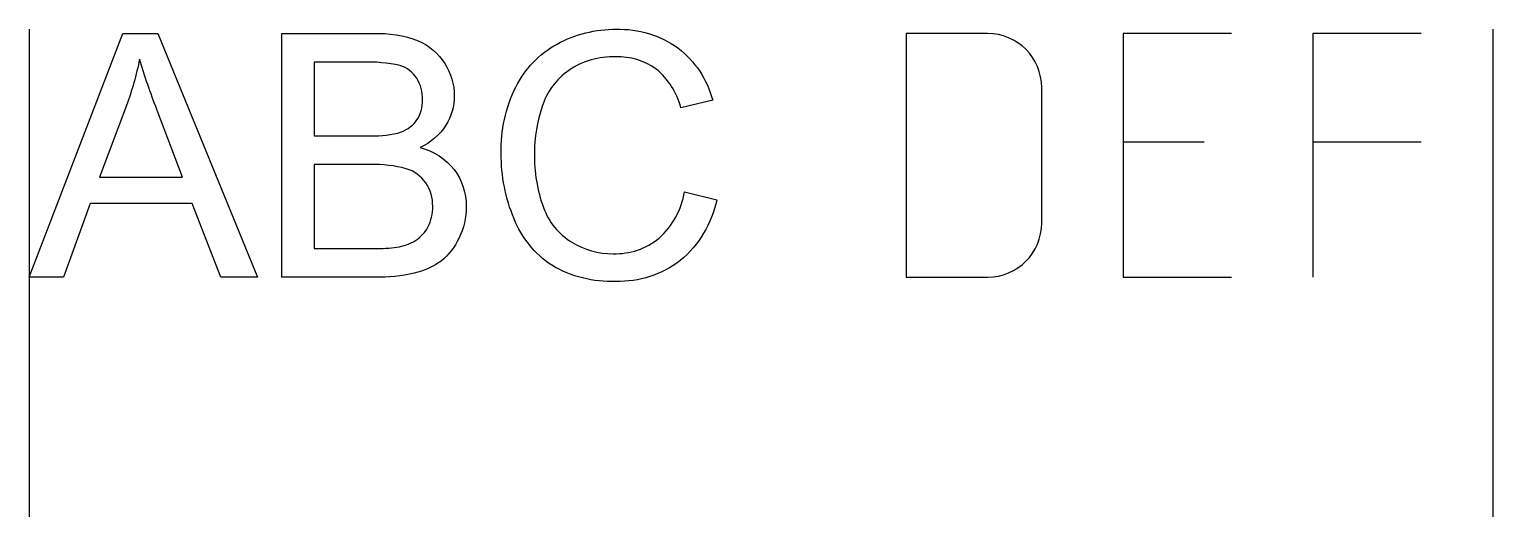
# Model space of a CAD drawing. Header units: millimetres. Extents: x 10 to 70, y 0 to 20.
import ezdxf

# ---------------------------------------------------------------- set-up
doc = ezdxf.new("R2010")
doc.units = ezdxf.units.MM
doc.layers.get('0').update_dxf_attribs({"lineweight": 25})

msp = doc.modelspace()

# ---------------------------------------------------------------- linework, layer by layer
for p, q in [((10, 20), (10, 0)), ((70, 20), (70, 0))]:
    msp.add_line(p, q)
at = {"flags": 128}
msp.add_lwpolyline([(10, 9.829), (13.84, 19.829), (15.266, 19.829), (19.359, 9.829), (17.851, 9.829), (16.685, 12.858), (12.503, 12.858), (11.405, 9.829)], close=True, dxfattribs=at)
for points in [[(20.36, 9.829), (20.36, 19.829), (24.112, 19.829, -0.101345), (25.95, 19.526, -0.155055), (27.035, 18.591, -0.142579), (27.427, 17.271, -0.141304), (27.079, 16.064, -0.143013), (26.028, 15.15, -0.163538), (27.423, 14.243, -0.168329), (27.911, 12.729, -0.116197), (27.614, 11.422, -0.118811), (26.881, 10.491, -0.099101), (25.786, 9.997, -0.06112), (24.173, 9.829)], [(36.866, 13.336), (38.189, 13.001, -0.167453), (36.692, 10.515, -0.173432), (34.049, 9.659, -0.145701), (31.419, 10.317, -0.152604), (29.877, 12.224, -0.101451), (29.349, 14.905, -0.120062), (29.946, 17.63, -0.153347), (31.644, 19.396, -0.127948), (34.069, 20, -0.165199), (36.593, 19.236, -0.167022), (38.019, 17.087), (36.716, 16.78, 0.15602), (35.706, 18.37, 0.165889), (34.042, 18.868, 0.15893), (32.115, 18.315, 0.161763), (31.027, 16.832, 0.081983), (30.713, 14.911, 0.093314), (31.085, 12.684, 0.170262), (32.241, 11.262, 0.138492), (33.939, 10.791, 0.180382), (35.822, 11.432, 0.170149)], [(49.287, 9.829, 0.4142), (51.51, 12.052), (51.51, 17.607, 0.4142), (49.287, 19.829), (45.954, 19.829), (45.954, 9.829)], [(12.885, 13.936), (16.276, 13.936), (15.232, 16.705, -0.020028), (14.523, 18.779, -0.038979), (13.984, 16.869)], [(21.683, 15.628), (23.846, 15.628, 0.065947), (25.108, 15.744, 0.166525), (25.868, 16.241, 0.162771), (26.124, 17.115, 0.144165), (25.885, 17.991, 0.18321), (25.203, 18.51, 0.067339), (23.682, 18.649), (21.683, 18.649)], [(21.683, 11.01), (24.173, 11.01, 0.039395), (25.073, 11.057, 0.094848), (25.837, 11.33, 0.131837), (26.342, 11.886, 0.126312), (26.54, 12.729, 0.156179), (26.253, 13.701, 0.167295), (25.459, 14.28, 0.075144), (23.996, 14.447), (21.683, 14.447)]]:
    msp.add_lwpolyline(points, format="xyb", close=True, dxfattribs=at)
for points in [[(59.287, 19.829), (54.843, 19.829), (54.843, 9.829), (59.287, 9.829)], [(67.065, 19.829), (62.621, 19.829), (62.621, 9.829)], [(54.843, 15.385), (58.176, 15.385)], [(62.621, 15.385), (67.065, 15.385)]]:
    msp.add_lwpolyline(points, dxfattribs=at)

doc.saveas('drawing.dxf')
